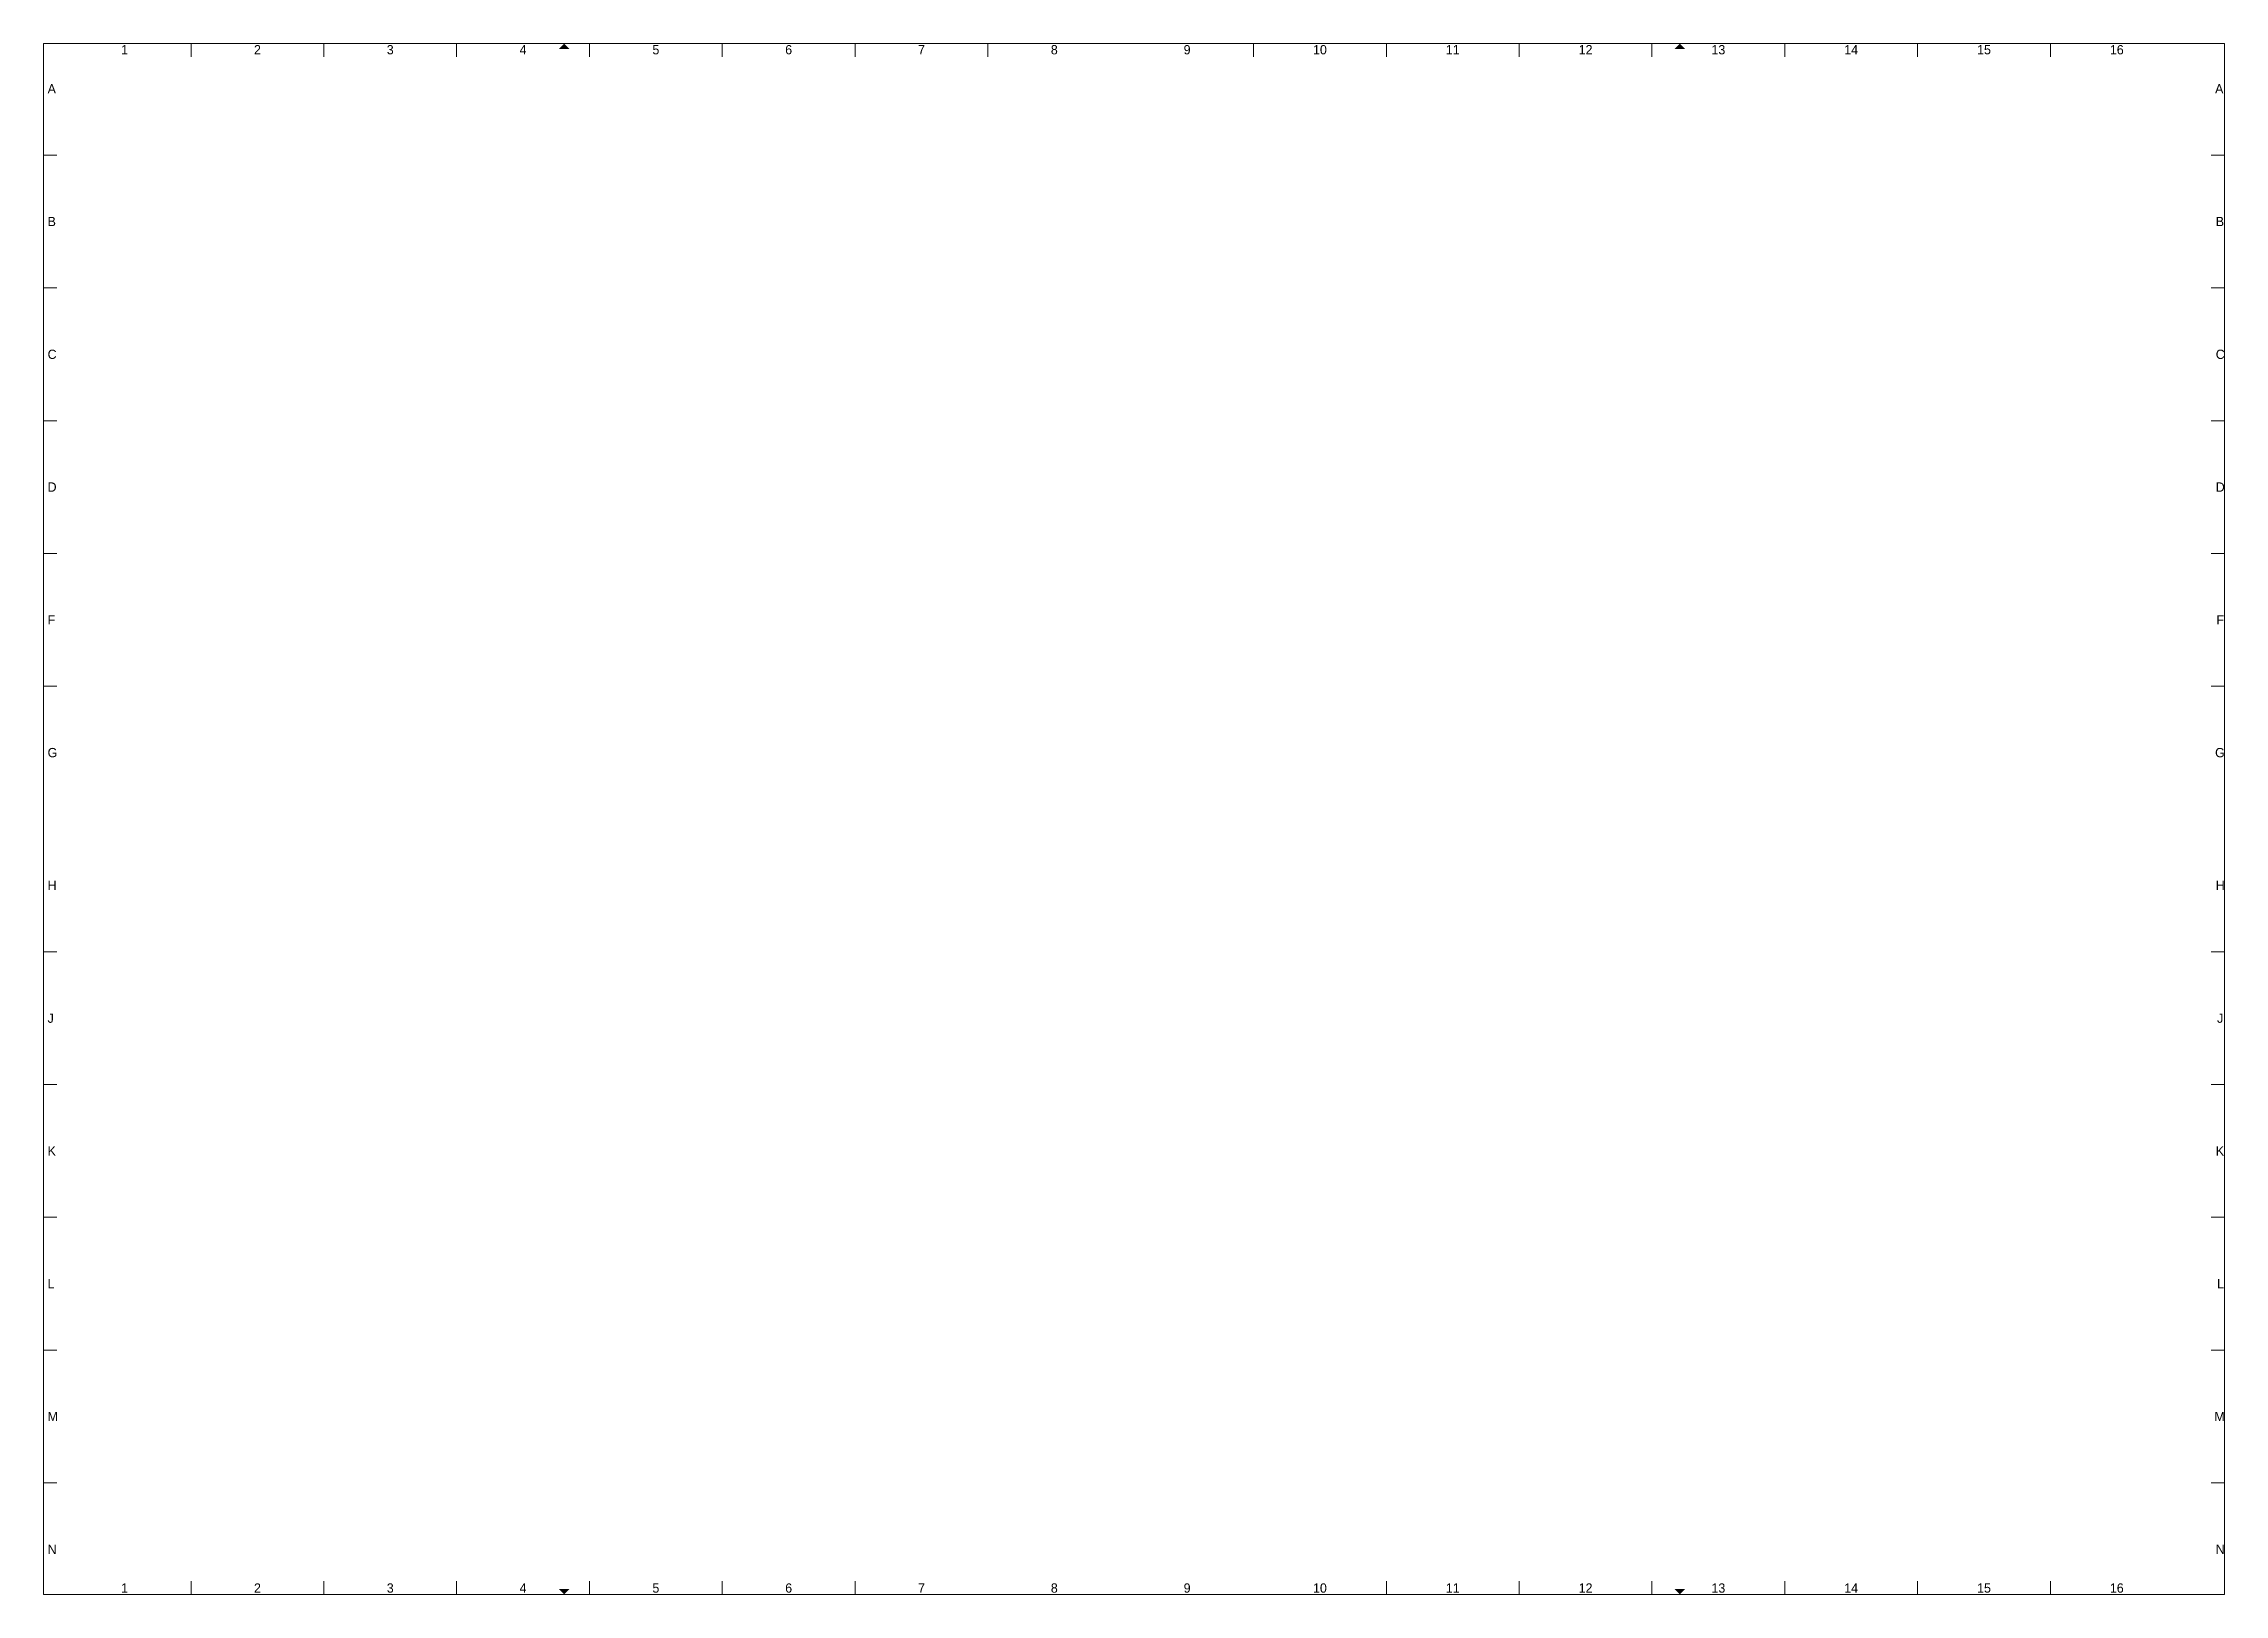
# Model space of a CAD drawing. Extents: x -5 to 816, y -5 to 579.
import ezdxf
from ezdxf.enums import TextEntityAlignment as Align

# ---------------------------------------------------------------- set-up
doc = ezdxf.new("R2010")
doc.units = 0
doc.header["$MEASUREMENT"] = 0
doc.layers.add('to-xx-rooster', color=7, linetype='CONTINUOUS', lineweight=18)
doc.layers.add('to-xx-vouwmerk', color=7, linetype='CONTINUOUS', lineweight=18)
doc.styles.add('RTW_ISO', font='iso-rtw.shx')

msp = doc.modelspace()

# ---------------------------------------------------------------- hatches: boundary and pattern name
at = {"layer": 'to-xx-vouwmerk'}
for points in [[(193, 577), (191, 579), (189, 577)], [(613, 577), (611, 579), (609, 577)], [(189, -3), (191, -5), (193, -3)], [(609, -3), (611, -5), (613, -3)]]:
    msp.add_hatch(color=256, dxfattribs=at).paths.add_polyline_path(points)

# ---------------------------------------------------------------- linework, layer by layer
at = {"layer": 'to-xx-rooster'}
for p, q in [((816, 579), (-5, 579)), ((-5, 579), (-5, -5)), ((50.5, 579), (50.5, 574)), ((100.5, 579), (100.5, 574)), ((150.5, 579), (150.5, 574)), ((200.5, 579), (200.5, 574)), ((250.5, 579), (250.5, 574)), ((300.5, 579), (300.5, 574)), ((350.5, 579), (350.5, 574)), ((450.5, 579), (450.5, 574)), ((500.5, 579), (500.5, 574)), ((550.5, 579), (550.5, 574)), ((600.5, 579), (600.5, 574)), ((650.5, 579), (650.5, 574)), ((700.5, 579), (700.5, 574)), ((750.5, 579), (750.5, 574)), ((816, -5), (816, 579)), ((-5, 537), (0, 537)), ((816, 537), (811, 537)), ((-5, 487), (0, 487)), ((816, 487), (811, 487)), ((-5, 437), (0, 437)), ((816, 437), (811, 437)), ((-5, 387), (0, 387)), ((816, 387), (811, 387)), ((-5, 337), (0, 337)), ((816, 337), (811, 337)), ((-5, 237), (0, 237)), ((816, 237), (811, 237)), ((-5, 187), (0, 187)), ((816, 187), (811, 187)), ((-5, 137), (0, 137)), ((816, 137), (811, 137)), ((-5, 87), (0, 87)), ((816, 87), (811, 87)), ((-5, 37), (0, 37)), ((816, 37), (811, 37)), ((50.5, -5), (50.5, 0)), ((100.5, -5), (100.5, 0)), ((150.5, -5), (150.5, 0)), ((200.5, -5), (200.5, 0)), ((250.5, -5), (250.5, 0)), ((300.5, -5), (300.5, 0)), ((500.5, -5), (500.5, 0)), ((550.5, -5), (550.5, 0)), ((600.5, -5), (600.5, 0)), ((650.5, -5), (650.5, 0)), ((700.5, -5), (700.5, 0)), ((750.5, -5), (750.5, 0)), ((-5, -5), (816, -5))]:
    msp.add_line(p, q, dxfattribs=at)

# ---------------------------------------------------------------- texts
at = {"layer": 'to-xx-rooster', "style": 'RTW_ISO'}
for s, p in [('1', (25.5, 573.9)), ('2', (75.5, 573.9)), ('3', (125.5, 573.9)), ('4', (175.5, 573.9)), ('5', (225.5, 573.9)), ('6', (275.5, 573.9)), ('7', (325.5, 573.9)), ('8', (375.5, 573.9)), ('9', (425.5, 573.9)), ('10', (475.5, 573.9)), ('11', (525.5, 573.9)), ('12', (575.5, 573.9)), ('13', (625.5, 573.9)), ('14', (675.5, 573.9)), ('15', (725.5, 573.9)), ('16', (775.5, 573.9)), ('1', (25.5, -5.4)), ('2', (75.5, -5.4)), ('3', (125.5, -5.4)), ('4', (175.5, -5.4)), ('5', (225.5, -5.4)), ('6', (275.5, -5.4)), ('7', (325.5, -5.4)), ('8', (375.5, -5.4)), ('9', (425.5, -5.4)), ('10', (475.5, -5.4)), ('11', (525.5, -5.4)), ('12', (575.5, -5.4)), ('13', (625.5, -5.4)), ('14', (675.5, -5.4)), ('15', (725.5, -5.4)), ('16', (775.5, -5.4))]:
    msp.add_text(s, height=3.5, dxfattribs=at).set_placement(p, align=Align.BOTTOM_CENTER)
for s, p in [('A', (-3.5, 562)), ('A', (812.5, 562)), ('B', (-3.5, 512)), ('B', (812.75, 512)), ('C', (-3.5, 462)), ('C', (812.75, 462)), ('D', (-3.5, 412)), ('D', (812.75, 412)), ('F', (-3.5, 362)), ('F', (813, 362)), ('G', (-3.5, 312)), ('G', (812.5, 312)), ('H', (-3.5, 262)), ('H', (812.75, 262)), ('J', (-3.5, 212)), ('J', (813.25, 212)), ('K', (-3.5, 162)), ('K', (812.75, 162)), ('L', (-3.5, 112)), ('L', (813.25, 112)), ('M', (-3.5, 62)), ('M', (812.25, 62)), ('N', (-3.5, 12)), ('N', (812.75, 12))]:
    msp.add_text(s, height=3.5, dxfattribs=at).set_placement(p, align=Align.MIDDLE_LEFT)

doc.saveas('drawing.dxf')
